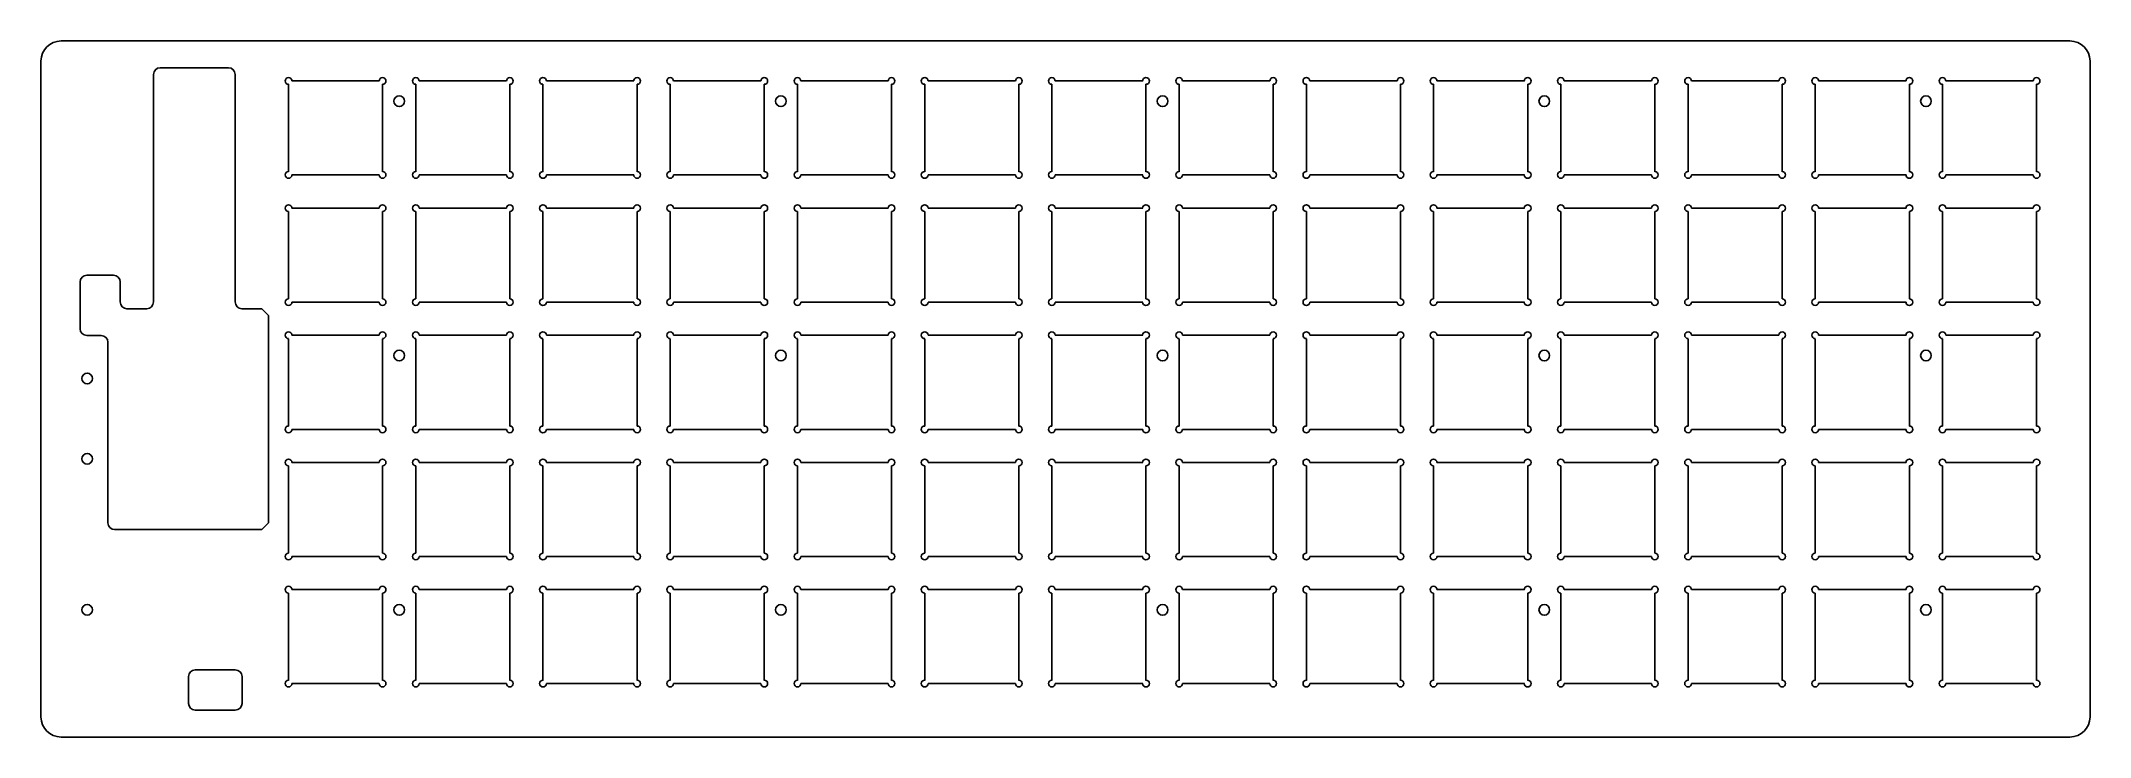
# Model space of a CAD drawing. Header units: millimetres. Extents: x -32 to 274, y -101 to 3.
import ezdxf

# ---------------------------------------------------------------- set-up
doc = ezdxf.new("R2010")
doc.units = ezdxf.units.MM

msp = doc.modelspace()

# ---------------------------------------------------------------- linework, layer by layer
at = {"color": 7, "linetype": 'Continuous', "lineweight": 25}
for p, q in [((-29, 3), (271, 3)), ((274, 0), (274, -98)), ((-32, -98), (-32, 0)), ((-15.2, -36), (-15.2, -2)), ((-14.2, -1), (-4, -1)), ((-3, -36), (-3, -2)), ((18.52, -2.98), (5.48, -2.98)), ((37.53, -2.98), (24.48, -2.98)), ((56.52, -2.98), (43.48, -2.98)), ((75.52, -2.98), (62.48, -2.98)), ((94.52, -2.98), (81.48, -2.98)), ((113.53, -2.98), (100.47, -2.98)), ((132.53, -2.98), (119.47, -2.98)), ((151.53, -2.98), (138.47, -2.98)), ((170.52, -2.98), (157.47, -2.98)), ((189.53, -2.98), (176.47, -2.98)), ((208.53, -2.98), (195.47, -2.98)), ((227.52, -2.98), (214.47, -2.98)), ((246.53, -2.98), (233.47, -2.98)), ((265.53, -2.98), (252.47, -2.98)), ((4.98, -3.48), (4.98, -16.53)), ((19.02, -16.53), (19.02, -3.48)), ((23.97, -3.48), (23.97, -16.53)), ((38.02, -16.53), (38.02, -3.48)), ((42.97, -3.48), (42.97, -16.53)), ((57.02, -16.53), (57.02, -3.48)), ((61.97, -3.48), (61.97, -16.53)), ((76.02, -16.53), (76.02, -3.48)), ((80.97, -3.48), (80.97, -16.53)), ((95.02, -16.53), (95.02, -3.48)), ((99.97, -3.48), (99.97, -16.53)), ((114.02, -16.53), (114.02, -3.48)), ((118.97, -3.48), (118.97, -16.53)), ((133.02, -16.53), (133.02, -3.48)), ((137.97, -3.48), (137.97, -16.53)), ((152.02, -16.53), (152.02, -3.48)), ((156.97, -3.48), (156.97, -16.53)), ((171.02, -16.53), (171.02, -3.48)), ((175.97, -3.48), (175.97, -16.53)), ((190.02, -16.53), (190.02, -3.48)), ((194.97, -3.48), (194.97, -16.53)), ((209.02, -16.53), (209.02, -3.48)), ((213.97, -3.48), (213.97, -16.53)), ((228.02, -16.53), (228.02, -3.48)), ((232.97, -3.48), (232.97, -16.53)), ((247.02, -16.53), (247.02, -3.48)), ((251.97, -3.48), (251.97, -16.53)), ((266.02, -16.53), (266.02, -3.48)), ((5.48, -17.02), (18.52, -17.02)), ((24.48, -17.02), (37.53, -17.02)), ((43.48, -17.02), (56.52, -17.02)), ((62.48, -17.02), (75.52, -17.02)), ((81.48, -17.02), (94.52, -17.02)), ((100.47, -17.02), (113.53, -17.02)), ((119.47, -17.02), (132.53, -17.02)), ((138.47, -17.02), (151.53, -17.02)), ((157.47, -17.02), (170.52, -17.02)), ((176.47, -17.02), (189.53, -17.02)), ((195.47, -17.02), (208.53, -17.02)), ((214.47, -17.02), (227.52, -17.02)), ((233.47, -17.02), (246.53, -17.02)), ((252.47, -17.02), (265.53, -17.02)), ((4.98, -22.48), (4.98, -35.53)), ((18.52, -21.98), (5.48, -21.98)), ((19.02, -35.53), (19.02, -22.48)), ((23.97, -22.48), (23.97, -35.53)), ((37.53, -21.98), (24.48, -21.98)), ((38.02, -35.53), (38.02, -22.48)), ((42.97, -22.48), (42.97, -35.53)), ((56.52, -21.98), (43.48, -21.98)), ((57.02, -35.53), (57.02, -22.48)), ((61.97, -22.48), (61.97, -35.53)), ((75.52, -21.98), (62.48, -21.98)), ((76.02, -35.53), (76.02, -22.48)), ((80.97, -22.48), (80.97, -35.53)), ((94.52, -21.98), (81.48, -21.98)), ((95.02, -35.53), (95.02, -22.48)), ((99.97, -22.48), (99.97, -35.53)), ((113.53, -21.98), (100.47, -21.98)), ((114.02, -35.53), (114.02, -22.48)), ((118.97, -22.48), (118.97, -35.53)), ((132.53, -21.98), (119.47, -21.98)), ((133.02, -35.53), (133.02, -22.48)), ((137.97, -22.48), (137.97, -35.53)), ((151.53, -21.98), (138.47, -21.98)), ((152.02, -35.53), (152.02, -22.48)), ((156.97, -22.48), (156.97, -35.53)), ((170.52, -21.98), (157.47, -21.98)), ((171.02, -35.53), (171.02, -22.48)), ((175.97, -22.48), (175.97, -35.53)), ((189.53, -21.98), (176.47, -21.98)), ((190.02, -35.53), (190.02, -22.48)), ((194.97, -22.48), (194.97, -35.53)), ((208.53, -21.98), (195.47, -21.98)), ((209.02, -35.53), (209.02, -22.48)), ((213.97, -22.48), (213.97, -35.53)), ((227.52, -21.98), (214.47, -21.98)), ((228.02, -35.53), (228.02, -22.48)), ((232.97, -22.48), (232.97, -35.53)), ((246.53, -21.98), (233.47, -21.98)), ((247.02, -35.53), (247.02, -22.48)), ((251.97, -22.48), (251.97, -35.53)), ((265.53, -21.98), (252.47, -21.98)), ((266.02, -35.53), (266.02, -22.48)), ((-26.16, -40.01), (-26.16, -33.01)), ((-25.16, -32.01), (-21.16, -32.01)), ((-20.16, -36), (-20.16, -33.01)), ((5.48, -36.02), (18.52, -36.02)), ((24.48, -36.02), (37.53, -36.02)), ((43.48, -36.02), (56.52, -36.02)), ((62.48, -36.02), (75.52, -36.02)), ((81.48, -36.02), (94.52, -36.02)), ((100.47, -36.02), (113.53, -36.02)), ((119.47, -36.02), (132.53, -36.02)), ((138.47, -36.02), (151.53, -36.02)), ((157.47, -36.02), (170.52, -36.02)), ((176.47, -36.02), (189.53, -36.02)), ((195.47, -36.02), (208.53, -36.02)), ((214.47, -36.02), (227.52, -36.02)), ((233.47, -36.02), (246.53, -36.02)), ((252.47, -36.02), (265.53, -36.02)), ((-16.2, -37), (-19.16, -37)), ((-2, -37), (1, -37)), ((1, -37), (2, -38)), ((2, -38), (2, -69)), ((-25.16, -41.01), (-23, -41.01)), ((-22, -69), (-22, -42.01)), ((4.98, -41.48), (4.98, -54.53)), ((18.52, -40.97), (5.48, -40.97)), ((19.02, -54.53), (19.02, -41.48)), ((23.97, -41.48), (23.97, -54.53)), ((37.53, -40.97), (24.48, -40.97)), ((38.02, -54.53), (38.02, -41.48)), ((42.97, -41.48), (42.97, -54.53)), ((56.52, -40.97), (43.48, -40.97)), ((57.02, -54.53), (57.02, -41.48)), ((61.97, -41.48), (61.97, -54.53)), ((75.52, -40.97), (62.48, -40.97)), ((76.02, -54.53), (76.02, -41.48)), ((80.97, -41.48), (80.97, -54.53)), ((94.52, -40.97), (81.48, -40.97)), ((95.02, -54.53), (95.02, -41.48)), ((99.97, -41.48), (99.97, -54.53)), ((113.53, -40.97), (100.47, -40.97)), ((114.02, -54.53), (114.02, -41.48)), ((118.97, -41.48), (118.97, -54.53)), ((132.53, -40.97), (119.47, -40.97)), ((133.02, -54.53), (133.02, -41.48)), ((137.97, -41.48), (137.97, -54.53)), ((151.53, -40.97), (138.47, -40.97)), ((152.02, -54.53), (152.02, -41.48)), ((156.97, -41.48), (156.97, -54.53)), ((170.52, -40.97), (157.47, -40.97)), ((171.02, -54.53), (171.02, -41.48)), ((175.97, -41.48), (175.97, -54.53)), ((189.53, -40.97), (176.47, -40.97)), ((190.02, -54.53), (190.02, -41.48)), ((194.97, -41.48), (194.97, -54.53)), ((208.53, -40.97), (195.47, -40.97)), ((209.02, -54.53), (209.02, -41.48)), ((213.97, -41.48), (213.97, -54.53)), ((227.52, -40.97), (214.47, -40.97)), ((228.02, -54.53), (228.02, -41.48)), ((232.97, -41.48), (232.97, -54.53)), ((246.53, -40.97), (233.47, -40.97)), ((247.02, -54.53), (247.02, -41.48)), ((251.97, -41.48), (251.97, -54.53)), ((265.53, -40.97), (252.47, -40.97)), ((266.02, -54.53), (266.02, -41.48)), ((5.48, -55.03), (18.52, -55.03)), ((24.48, -55.03), (37.53, -55.03)), ((43.48, -55.03), (56.52, -55.03)), ((62.48, -55.03), (75.52, -55.03)), ((81.48, -55.03), (94.52, -55.03)), ((100.47, -55.03), (113.53, -55.03)), ((119.47, -55.03), (132.53, -55.03)), ((138.47, -55.03), (151.53, -55.03)), ((157.47, -55.03), (170.52, -55.03)), ((176.47, -55.03), (189.53, -55.03)), ((195.47, -55.03), (208.53, -55.03)), ((214.47, -55.03), (227.52, -55.03)), ((233.47, -55.03), (246.53, -55.03)), ((252.47, -55.03), (265.53, -55.03)), ((4.98, -60.48), (4.98, -73.53)), ((18.52, -59.97), (5.48, -59.97)), ((19.02, -73.53), (19.02, -60.48)), ((23.97, -60.48), (23.97, -73.53)), ((37.53, -59.97), (24.48, -59.97)), ((38.02, -73.53), (38.02, -60.48)), ((42.97, -60.48), (42.97, -73.53)), ((56.52, -59.97), (43.48, -59.97)), ((57.02, -73.53), (57.02, -60.48)), ((61.97, -60.48), (61.97, -73.53)), ((75.52, -59.97), (62.48, -59.97)), ((76.02, -73.53), (76.02, -60.48)), ((80.97, -60.48), (80.97, -73.53)), ((94.52, -59.97), (81.48, -59.97)), ((95.02, -73.53), (95.02, -60.48)), ((99.97, -60.48), (99.97, -73.53)), ((113.53, -59.97), (100.47, -59.97)), ((114.02, -73.53), (114.02, -60.48)), ((118.97, -60.48), (118.97, -73.53)), ((132.53, -59.97), (119.47, -59.97)), ((133.02, -73.53), (133.02, -60.48)), ((137.97, -60.48), (137.97, -73.53)), ((151.53, -59.97), (138.47, -59.97)), ((152.02, -73.53), (152.02, -60.48)), ((156.97, -60.48), (156.97, -73.53)), ((170.52, -59.97), (157.47, -59.97)), ((171.02, -73.53), (171.02, -60.48)), ((175.97, -60.48), (175.97, -73.53)), ((189.53, -59.97), (176.47, -59.97)), ((190.02, -73.53), (190.02, -60.48)), ((194.97, -60.48), (194.97, -73.53)), ((208.53, -59.97), (195.47, -59.97)), ((209.02, -73.53), (209.02, -60.48)), ((213.97, -60.48), (213.97, -73.53)), ((227.52, -59.97), (214.47, -59.97)), ((228.02, -73.53), (228.02, -60.48)), ((232.97, -60.48), (232.97, -73.53)), ((246.53, -59.97), (233.47, -59.97)), ((247.02, -73.53), (247.02, -60.48)), ((251.97, -60.48), (251.97, -73.53)), ((265.53, -59.97), (252.47, -59.97)), ((266.02, -73.53), (266.02, -60.48)), ((1, -70), (-21, -70)), ((2, -69), (1, -70)), ((5.48, -74.02), (18.52, -74.02)), ((24.48, -74.02), (37.53, -74.02)), ((43.48, -74.02), (56.52, -74.02)), ((62.48, -74.02), (75.52, -74.02)), ((81.48, -74.02), (94.52, -74.02)), ((100.47, -74.02), (113.53, -74.02)), ((119.47, -74.02), (132.53, -74.02)), ((138.47, -74.02), (151.53, -74.02)), ((157.47, -74.02), (170.52, -74.02)), ((176.47, -74.02), (189.53, -74.02)), ((195.47, -74.02), (208.53, -74.02)), ((214.47, -74.02), (227.52, -74.02)), ((233.47, -74.02), (246.53, -74.02)), ((252.47, -74.02), (265.53, -74.02)), ((4.98, -79.48), (4.98, -92.53)), ((18.52, -78.98), (5.48, -78.98)), ((19.02, -92.53), (19.02, -79.48)), ((23.97, -79.48), (23.97, -92.53)), ((37.53, -78.98), (24.48, -78.98)), ((38.02, -92.53), (38.02, -79.48)), ((42.97, -79.48), (42.97, -92.53)), ((56.52, -78.98), (43.48, -78.98)), ((57.02, -92.53), (57.02, -79.48)), ((61.97, -79.48), (61.97, -92.53)), ((75.52, -78.98), (62.48, -78.98)), ((76.02, -92.53), (76.02, -79.48)), ((80.97, -79.48), (80.97, -92.53)), ((94.52, -78.98), (81.48, -78.98)), ((95.02, -92.53), (95.02, -79.48)), ((99.97, -79.48), (99.97, -92.53)), ((113.53, -78.98), (100.47, -78.98)), ((114.02, -92.53), (114.02, -79.48)), ((118.97, -79.48), (118.97, -92.53)), ((132.53, -78.98), (119.47, -78.98)), ((133.02, -92.53), (133.02, -79.48)), ((137.97, -79.48), (137.97, -92.53)), ((151.53, -78.98), (138.47, -78.98)), ((152.02, -92.53), (152.02, -79.48)), ((156.97, -79.48), (156.97, -92.53)), ((170.52, -78.98), (157.47, -78.98)), ((171.02, -92.53), (171.02, -79.48)), ((175.97, -79.48), (175.97, -92.53)), ((189.53, -78.98), (176.47, -78.98)), ((190.02, -92.53), (190.02, -79.48)), ((194.97, -79.48), (194.97, -92.53)), ((208.53, -78.98), (195.47, -78.98)), ((209.02, -92.53), (209.02, -79.48)), ((213.97, -79.48), (213.97, -92.53)), ((227.52, -78.98), (214.47, -78.98)), ((228.02, -92.53), (228.02, -79.48)), ((232.97, -79.48), (232.97, -92.53)), ((246.53, -78.98), (233.47, -78.98)), ((247.02, -92.53), (247.02, -79.48)), ((251.97, -79.48), (251.97, -92.53)), ((265.53, -78.98), (252.47, -78.98)), ((266.02, -92.53), (266.02, -79.48)), ((-8.97, -90.97), (-2.98, -90.97)), ((-9.97, -91.97), (-9.97, -95.97)), ((-1.97, -91.97), (-1.97, -95.97)), ((5.48, -93.02), (18.52, -93.02)), ((24.48, -93.02), (37.53, -93.02)), ((43.48, -93.02), (56.52, -93.02)), ((62.48, -93.02), (75.52, -93.02)), ((81.48, -93.02), (94.52, -93.02)), ((100.47, -93.02), (113.53, -93.02)), ((119.47, -93.02), (132.53, -93.02)), ((138.47, -93.02), (151.53, -93.02)), ((157.47, -93.02), (170.52, -93.02)), ((176.47, -93.02), (189.53, -93.02)), ((195.47, -93.02), (208.53, -93.02)), ((214.47, -93.02), (227.52, -93.02)), ((233.47, -93.02), (246.53, -93.02)), ((252.47, -93.02), (265.53, -93.02)), ((-8.97, -96.97), (-2.98, -96.97)), ((-29, -101), (271, -101))]:
    msp.add_line(p, q, dxfattribs=at)
for centre in [(21.5, -6), (78.5, -6), (135.5, -6), (192.5, -6), (249.5, -6), (21.5, -44), (78.5, -44), (135.5, -44), (192.5, -44), (249.5, -44), (-25.1, -47.43), (-25.1, -59.43), (-25.1, -81.99), (21.5, -82), (78.5, -82), (135.5, -82), (192.5, -82), (249.5, -82)]:
    msp.add_circle(centre, 0.8, dxfattribs=at)
for centre, radius, start, end in [((-29, 0), 3, 90, 180), ((271, 0), 3, 0, 90), ((-14.2, -2), 1, 90, 180), ((-4, -2), 1, 0, 90), ((4.98, -2.98), 0.5, 0, 270), ((19.02, -2.98), 0.5, 270, 180), ((23.97, -2.98), 0.5, 0, 270), ((38.02, -2.98), 0.5, 270, 180), ((42.97, -2.98), 0.5, 0, 270), ((57.02, -2.98), 0.5, 270, 180), ((61.97, -2.98), 0.5, 0, 270), ((76.02, -2.98), 0.5, 270, 180), ((80.97, -2.98), 0.5, 0, 270), ((95.02, -2.98), 0.5, 270, 180), ((99.97, -2.98), 0.5, 0, 270), ((114.02, -2.98), 0.5, 270, 180), ((118.97, -2.98), 0.5, 0, 270), ((133.02, -2.98), 0.5, 270, 180), ((137.97, -2.98), 0.5, 0, 270), ((152.02, -2.98), 0.5, 270, 180), ((156.97, -2.98), 0.5, 0, 270), ((171.02, -2.98), 0.5, 270, 180), ((175.97, -2.98), 0.5, 0, 270), ((190.02, -2.98), 0.5, 270, 180), ((194.97, -2.98), 0.5, 0, 270), ((209.02, -2.98), 0.5, 270, 180), ((213.97, -2.98), 0.5, 0, 270), ((228.02, -2.98), 0.5, 270, 180), ((232.97, -2.98), 0.5, 0, 270), ((247.02, -2.98), 0.5, 270, 180), ((251.97, -2.98), 0.5, 0, 270), ((266.02, -2.98), 0.5, 270, 180), ((4.98, -17.02), 0.5, 90, 0), ((19.02, -17.02), 0.5, 180, 90), ((23.97, -17.02), 0.5, 90, 0), ((38.02, -17.02), 0.5, 180, 90), ((42.97, -17.02), 0.5, 90, 0), ((57.02, -17.02), 0.5, 180, 90), ((61.97, -17.02), 0.5, 90, 0), ((76.02, -17.02), 0.5, 180, 90), ((80.97, -17.02), 0.5, 90, 0), ((95.02, -17.02), 0.5, 180, 90), ((99.97, -17.02), 0.5, 90, 0), ((114.02, -17.02), 0.5, 180, 90), ((118.97, -17.02), 0.5, 90, 0), ((133.02, -17.02), 0.5, 180, 90), ((137.97, -17.02), 0.5, 90, 0), ((152.02, -17.02), 0.5, 180, 90), ((156.97, -17.02), 0.5, 90, 0), ((171.02, -17.02), 0.5, 180, 90), ((175.97, -17.02), 0.5, 90, 0), ((190.02, -17.02), 0.5, 180, 90), ((194.97, -17.02), 0.5, 90, 0), ((209.02, -17.02), 0.5, 180, 90), ((213.97, -17.02), 0.5, 90, 0), ((228.02, -17.02), 0.5, 180, 90), ((232.97, -17.02), 0.5, 90, 0), ((247.02, -17.02), 0.5, 180, 90), ((251.97, -17.02), 0.5, 90, 0), ((266.02, -17.02), 0.5, 180, 90), ((4.98, -21.98), 0.5, 0, 270), ((19.02, -21.98), 0.5, 270, 180), ((23.97, -21.98), 0.5, 0, 270), ((38.02, -21.98), 0.5, 270, 180), ((42.97, -21.98), 0.5, 0, 270), ((57.02, -21.98), 0.5, 270, 180), ((61.97, -21.98), 0.5, 0, 270), ((76.02, -21.98), 0.5, 270, 180), ((80.97, -21.98), 0.5, 0, 270), ((95.02, -21.98), 0.5, 270, 180), ((99.97, -21.98), 0.5, 0, 270), ((114.02, -21.98), 0.5, 270, 180), ((118.97, -21.98), 0.5, 0, 270), ((133.02, -21.98), 0.5, 270, 180), ((137.97, -21.98), 0.5, 0, 270), ((152.02, -21.98), 0.5, 270, 180), ((156.97, -21.98), 0.5, 0, 270), ((171.02, -21.98), 0.5, 270, 180), ((175.97, -21.98), 0.5, 0, 270), ((190.02, -21.98), 0.5, 270, 180), ((194.97, -21.98), 0.5, 0, 270), ((209.02, -21.98), 0.5, 270, 180), ((213.97, -21.98), 0.5, 0, 270), ((228.02, -21.98), 0.5, 270, 180), ((232.97, -21.98), 0.5, 0, 270), ((247.02, -21.98), 0.5, 270, 180), ((251.97, -21.98), 0.5, 0, 270), ((266.02, -21.98), 0.5, 270, 180), ((-25.16, -33.01), 1, 90, 180), ((-21.16, -33.01), 1, 0, 90), ((-19.16, -36), 1, 180, 270), ((-16.2, -36), 1, 270, 0), ((-2, -36), 1, 180, 270), ((4.98, -36.02), 0.5, 90, 0), ((19.02, -36.02), 0.5, 180, 90), ((23.97, -36.02), 0.5, 90, 0), ((38.02, -36.02), 0.5, 180, 90), ((42.97, -36.02), 0.5, 90, 0), ((57.02, -36.02), 0.5, 180, 90), ((61.97, -36.02), 0.5, 90, 0), ((76.02, -36.02), 0.5, 180, 90), ((80.97, -36.02), 0.5, 90, 0), ((95.02, -36.02), 0.5, 180, 90), ((99.97, -36.02), 0.5, 90, 0), ((114.02, -36.02), 0.5, 180, 90), ((118.97, -36.02), 0.5, 90, 0), ((133.02, -36.02), 0.5, 180, 90), ((137.97, -36.02), 0.5, 90, 0), ((152.02, -36.02), 0.5, 180, 90), ((156.97, -36.02), 0.5, 90, 0), ((171.02, -36.02), 0.5, 180, 90), ((175.97, -36.02), 0.5, 90, 0), ((190.02, -36.02), 0.5, 180, 90), ((194.97, -36.02), 0.5, 90, 0), ((209.02, -36.02), 0.5, 180, 90), ((213.97, -36.02), 0.5, 90, 0), ((228.02, -36.02), 0.5, 180, 90), ((232.97, -36.02), 0.5, 90, 0), ((247.02, -36.02), 0.5, 180, 90), ((251.97, -36.02), 0.5, 90, 0), ((266.02, -36.02), 0.5, 180, 90), ((-25.16, -40.01), 1, 180, 270), ((-23, -42.01), 1, 0, 90), ((4.98, -40.97), 0.5, 0, 270), ((19.02, -40.97), 0.5, 270, 180), ((23.97, -40.97), 0.5, 0, 270), ((38.02, -40.97), 0.5, 270, 180), ((42.97, -40.97), 0.5, 0, 270), ((57.02, -40.97), 0.5, 270, 180), ((61.97, -40.97), 0.5, 0, 270), ((76.02, -40.97), 0.5, 270, 180), ((80.97, -40.97), 0.5, 0, 270), ((95.02, -40.97), 0.5, 270, 180), ((99.97, -40.97), 0.5, 0, 270), ((114.02, -40.97), 0.5, 270, 180), ((118.97, -40.97), 0.5, 0, 270), ((133.02, -40.97), 0.5, 270, 180), ((137.97, -40.97), 0.5, 0, 270), ((152.02, -40.97), 0.5, 270, 180), ((156.97, -40.97), 0.5, 0, 270), ((171.02, -40.97), 0.5, 270, 180), ((175.97, -40.97), 0.5, 0, 270), ((190.02, -40.97), 0.5, 270, 180), ((194.97, -40.97), 0.5, 0, 270), ((209.02, -40.97), 0.5, 270, 180), ((213.97, -40.97), 0.5, 0, 270), ((228.02, -40.97), 0.5, 270, 180), ((232.97, -40.97), 0.5, 0, 270), ((247.02, -40.97), 0.5, 270, 180), ((251.97, -40.97), 0.5, 0, 270), ((266.02, -40.97), 0.5, 270, 180), ((4.98, -55.03), 0.5, 90, 0), ((19.02, -55.03), 0.5, 180, 90), ((23.97, -55.03), 0.5, 90, 0), ((38.02, -55.03), 0.5, 180, 90), ((42.97, -55.03), 0.5, 90, 0), ((57.02, -55.03), 0.5, 180, 90), ((61.97, -55.03), 0.5, 90, 0), ((76.02, -55.03), 0.5, 180, 90), ((80.97, -55.03), 0.5, 90, 0), ((95.02, -55.03), 0.5, 180, 90), ((99.97, -55.03), 0.5, 90, 0), ((114.02, -55.03), 0.5, 180, 90), ((118.97, -55.03), 0.5, 90, 0), ((133.02, -55.03), 0.5, 180, 90), ((137.97, -55.03), 0.5, 90, 0), ((152.02, -55.03), 0.5, 180, 90), ((156.97, -55.03), 0.5, 90, 0), ((171.02, -55.03), 0.5, 180, 90), ((175.97, -55.03), 0.5, 90, 0), ((190.02, -55.03), 0.5, 180, 90), ((194.97, -55.03), 0.5, 90, 0), ((209.02, -55.03), 0.5, 180, 90), ((213.97, -55.03), 0.5, 90, 0), ((228.02, -55.03), 0.5, 180, 90), ((232.97, -55.03), 0.5, 90, 0), ((247.02, -55.03), 0.5, 180, 90), ((251.97, -55.03), 0.5, 90, 0), ((266.02, -55.03), 0.5, 180, 90), ((4.98, -59.97), 0.5, 0, 270), ((19.02, -59.97), 0.5, 270, 180), ((23.97, -59.97), 0.5, 0, 270), ((38.02, -59.97), 0.5, 270, 180), ((42.97, -59.97), 0.5, 0, 270), ((57.02, -59.97), 0.5, 270, 180), ((61.97, -59.97), 0.5, 0, 270), ((76.02, -59.97), 0.5, 270, 180), ((80.97, -59.97), 0.5, 0, 270), ((95.02, -59.97), 0.5, 270, 180), ((99.97, -59.97), 0.5, 0, 270), ((114.02, -59.97), 0.5, 270, 180), ((118.97, -59.97), 0.5, 0, 270), ((133.02, -59.97), 0.5, 270, 180), ((137.97, -59.97), 0.5, 0, 270), ((152.02, -59.97), 0.5, 270, 180), ((156.97, -59.97), 0.5, 0, 270), ((171.02, -59.97), 0.5, 270, 180), ((175.97, -59.97), 0.5, 0, 270), ((190.02, -59.97), 0.5, 270, 180), ((194.97, -59.97), 0.5, 0, 270), ((209.02, -59.97), 0.5, 270, 180), ((213.97, -59.97), 0.5, 0, 270), ((228.02, -59.97), 0.5, 270, 180), ((232.97, -59.97), 0.5, 0, 270), ((247.02, -59.97), 0.5, 270, 180), ((251.97, -59.97), 0.5, 0, 270), ((266.02, -59.97), 0.5, 270, 180), ((-21, -69), 1, 180, 270), ((4.98, -74.02), 0.5, 90, 0), ((19.02, -74.02), 0.5, 180, 90), ((23.97, -74.02), 0.5, 90, 0), ((38.02, -74.02), 0.5, 180, 90), ((42.97, -74.02), 0.5, 90, 0), ((57.02, -74.02), 0.5, 180, 90), ((61.97, -74.02), 0.5, 90, 0), ((76.02, -74.02), 0.5, 180, 90), ((80.97, -74.02), 0.5, 90, 0), ((95.02, -74.02), 0.5, 180, 90), ((99.97, -74.02), 0.5, 90, 0), ((114.02, -74.02), 0.5, 180, 90), ((118.97, -74.02), 0.5, 90, 0), ((133.02, -74.02), 0.5, 180, 90), ((137.97, -74.02), 0.5, 90, 0), ((152.02, -74.02), 0.5, 180, 90), ((156.97, -74.02), 0.5, 90, 0), ((171.02, -74.02), 0.5, 180, 90), ((175.97, -74.02), 0.5, 90, 0), ((190.02, -74.02), 0.5, 180, 90), ((194.97, -74.02), 0.5, 90, 0), ((209.02, -74.02), 0.5, 180, 90), ((213.97, -74.02), 0.5, 90, 0), ((228.02, -74.02), 0.5, 180, 90), ((232.97, -74.02), 0.5, 90, 0), ((247.02, -74.02), 0.5, 180, 90), ((251.97, -74.02), 0.5, 90, 0), ((266.02, -74.02), 0.5, 180, 90), ((4.98, -78.98), 0.5, 0, 270), ((19.02, -78.98), 0.5, 270, 180), ((23.97, -78.98), 0.5, 0, 270), ((38.02, -78.98), 0.5, 270, 180), ((42.97, -78.98), 0.5, 0, 270), ((57.02, -78.98), 0.5, 270, 180), ((61.97, -78.98), 0.5, 0, 270), ((76.02, -78.98), 0.5, 270, 180), ((80.97, -78.98), 0.5, 0, 270), ((95.02, -78.98), 0.5, 270, 180), ((99.97, -78.98), 0.5, 0, 270), ((114.02, -78.98), 0.5, 270, 180), ((118.97, -78.98), 0.5, 0, 270), ((133.02, -78.98), 0.5, 270, 180), ((137.97, -78.98), 0.5, 0, 270), ((152.02, -78.98), 0.5, 270, 180), ((156.97, -78.98), 0.5, 0, 270), ((171.02, -78.98), 0.5, 270, 180), ((175.97, -78.98), 0.5, 0, 270), ((190.02, -78.98), 0.5, 270, 180), ((194.97, -78.98), 0.5, 0, 270), ((209.02, -78.98), 0.5, 270, 180), ((213.97, -78.98), 0.5, 0, 270), ((228.02, -78.98), 0.5, 270, 180), ((232.97, -78.98), 0.5, 0, 270), ((247.02, -78.98), 0.5, 270, 180), ((251.97, -78.98), 0.5, 0, 270), ((266.02, -78.98), 0.5, 270, 180), ((-8.97, -91.97), 1, 90, 180), ((-2.98, -91.97), 1, 0, 90), ((4.98, -93.02), 0.5, 90, 0), ((19.02, -93.02), 0.5, 180, 90), ((23.97, -93.02), 0.5, 90, 0), ((38.02, -93.02), 0.5, 180, 90), ((42.97, -93.02), 0.5, 90, 0), ((57.02, -93.02), 0.5, 180, 90), ((61.97, -93.02), 0.5, 90, 0), ((76.02, -93.02), 0.5, 180, 90), ((80.97, -93.02), 0.5, 90, 0), ((95.02, -93.02), 0.5, 180, 90), ((99.97, -93.02), 0.5, 90, 0), ((114.02, -93.02), 0.5, 180, 90), ((118.97, -93.02), 0.5, 90, 0), ((133.02, -93.02), 0.5, 180, 90), ((137.97, -93.02), 0.5, 90, 0), ((152.02, -93.02), 0.5, 180, 90), ((156.97, -93.02), 0.5, 90, 0), ((171.02, -93.02), 0.5, 180, 90), ((175.97, -93.02), 0.5, 90, 0), ((190.02, -93.02), 0.5, 180, 90), ((194.97, -93.02), 0.5, 90, 0), ((209.02, -93.02), 0.5, 180, 90), ((213.97, -93.02), 0.5, 90, 0), ((228.02, -93.02), 0.5, 180, 90), ((232.97, -93.02), 0.5, 90, 0), ((247.02, -93.02), 0.5, 180, 90), ((251.97, -93.02), 0.5, 90, 0), ((266.02, -93.02), 0.5, 180, 90), ((-8.97, -95.97), 1, 180, 270), ((-2.98, -95.97), 1, 270, 0), ((-29, -98), 3, 180, 270), ((271, -98), 3, 270, 0)]:
    msp.add_arc(centre, radius, start, end, dxfattribs=at)

doc.saveas('drawing.dxf')
